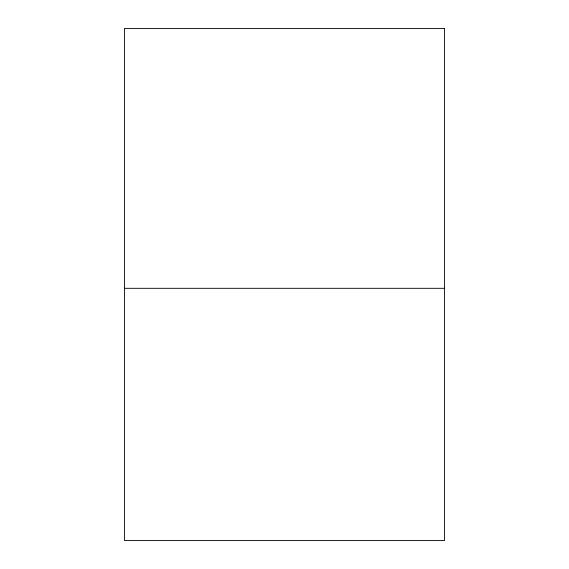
<?xml version="1.0" encoding="UTF-8"?>
<svg xmlns="http://www.w3.org/2000/svg" width="569" height="569" viewBox="0 0 569 569"><rect width="100%" height="100%" fill="white"/><g stroke="black" fill="none" stroke-linecap="round" stroke-linejoin="round"><path stroke-width="0.85" d="M124.469 288.312L444.531 288.312M444.531 28.45L124.469 28.45L124.469 540.55L444.531 540.55L444.531 28.45"/></g></svg>
